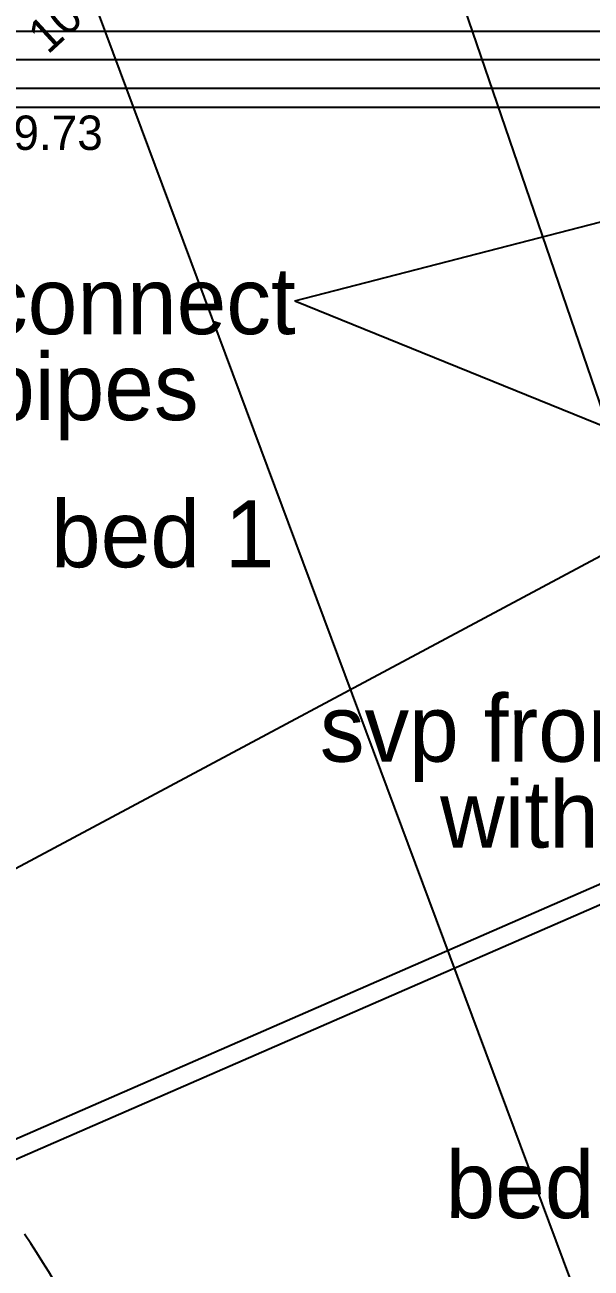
# Model space of a CAD drawing. Header units: millimetres. Extents: x -41320 to 62477, y -39180 to 41963.
# Drawn here: x 3268 to 6236, y -2504 to 4006 of the extents above; entities that cross this region are included whole.
import ezdxf

# ---------------------------------------------------------------- set-up
doc = ezdxf.new("R2010")
doc.units = ezdxf.units.MM
for name, color, linetype, true_color in [('1', 7, 'Continuous', 0xffffff), ('NEW_LGF_1', 7, 'Continuous', 0xffffff), ('SV_LAND_FORM_LEVELS', 7, 'Continuous', 0xffffff), ('SV_LEVELS_(SPOT)', 7, 'Continuous', 0xffffff)]:
    doc.layers.add(name, color=color, linetype=linetype, true_color=true_color)
doc.dimstyles.new('ISO-25', dxfattribs={"dimtxt": 2.5, "dimasz": 2.5, "dimexe": 1.25, "dimexo": 0.625, "dimtad": 1, "dimtxsty": 'Standard', "dimcen": 2.5, "dimadec": 0, "dimazin": 0, "dimtfac": 1, "dimtmove": 0, "dimatfit": 3, "dimfxl": 1, "dimarcsym": 0})

# ---------------------------------------------------------------- blocks, each defined once
blk = doc.blocks.new('F5427BA7')
at = {"layer": 'NEW_LGF_1', "color": 1, "linetype": 'Continuous', "ltscale": 100}
blk.add_line((34130.3, 21517.2), (37685.2, 22432.9), dxfattribs=at)
at = {"layer": 'NEW_LGF_1', "color": 15, "linetype": 'Continuous', "ltscale": 100}
for s, p in [('wastes to connect ', (30389, 21342.2)), ('to soil pipes', (31154.5, 20892.2)), ('bed 1', (32852.4, 20121.6)), ('svp from kitchen above', (34261.5, 19103.6)), ('with Dergo valve', (34891.9, 18653.6)), ('bed 3', (34920.1, 16713.5))]:
    blk.add_text(s, height=350, dxfattribs=at).set_placement(p)
blk = doc.blocks.new('C7063B81')
at = {"layer": 'NEW_LGF_1', "color": 2, "linetype": 'Continuous', "ltscale": 100}
for p, q in [((110.9, 1598.7), (194.7, 1653.3)), ((932.8, 85.9), (1024.2, 126.5))]:
    blk.add_line(p, q, dxfattribs=at)
for radius, start, end in [(11096, 23.67616, 33.35388), (11096, 23.67616, 33.35388), (10896, 33.08852, 33.35388), (10896, 33.08852, 33.35388), (10796, 33.08852, 33.35388), (10796, 33.08852, 33.35388), (10696, 23.67616, 33.35388), (10696, 23.67616, 33.35388), (10846, 23.94151, 33.08852), (10846, 23.94151, 33.08852), (10796, 23.67616, 23.94151), (10796, 23.67616, 23.94151), (10896, 23.67616, 23.94151), (10896, 23.67616, 23.94151)]:
    blk.add_arc((-8934.3, -4295.2), radius, start, end, dxfattribs=at)
at = {"layer": 'NEW_LGF_1', "color": 1, "linetype": 'Continuous', "ltscale": 100}
for radius in [10896, 10896, 10796, 10796]:
    blk.add_arc((-8934.3, -4295.2), radius, 23.94151, 33.08852, dxfattribs=at)
blk = doc.blocks.new('5204F6A2')
at = {"layer": 'NEW_LGF_1', "color": 4, "linetype": 'Continuous', "ltscale": 100}
for p, q in [((0, 12850), (6335, 12850)), ((5792.6, 12450), (407.8, 12450))]:
    blk.add_line(p, q, dxfattribs=at)
at = {"layer": 'NEW_LGF_1', "color": 2, "linetype": 'Continuous', "ltscale": 100}
for p, q in [((6335, 12700), (151.1, 12700)), ((6235, 12550), (304.3, 12550))]:
    blk.add_line(p, q, dxfattribs=at)
at = {"layer": 'NEW_LGF_1', "color": 3, "linetype": 'Continuous', "ltscale": 100}
for p, q in [((2257.4, 6950.7), (6583.6, 8835.9)), ((6622.3, 8743.7), (2316.3, 6867.3))]:
    blk.add_line(p, q, dxfattribs=at)
blk = doc.blocks.new('F2035AC3')
at = {"layer": '1', "color": 1, "linetype": 'Continuous', "ltscale": 100}
blk.add_line((0, 11653.9), (4459, 9845.8), dxfattribs=at)
blk = doc.blocks.new('49092CF5')
at = {"layer": 'NEW_LGF_1', "color": 9, "linetype": 'Continuous', "ltscale": 100}
blk.add_leader([(4289.7, 7294.7), (180, 19294.4)], dimstyle='ISO-25', override={"dimasz": 200}, dxfattribs=at)
blk = doc.blocks.new('EB99B36E')
at = {"layer": 'NEW_LGF_1', "color": 9, "linetype": 'Continuous', "ltscale": 100}
blk.add_leader([(6160.6, -180), (180, 15847.4)], dimstyle='ISO-25', override={"dimasz": 200}, dxfattribs=at)
blk = doc.blocks.new('B5121D4A')
at = {"layer": 'NEW_LGF_1', "color": 9, "linetype": 'Continuous', "ltscale": 100}
blk.add_leader([(9379.8, 10894.7), (18815.4, 15932.3)], dimstyle='ISO-25', override={"dimasz": 200}, dxfattribs=at)

msp = doc.modelspace()

# ---------------------------------------------------------------- block references
at = {"layer": '1'}
msp.add_blockref('F2035AC3', (4682.5, -9092.1), dxfattribs=at)
at = {"layer": 'NEW_LGF_1'}
for name, p in [('F5427BA7', (-29447.8, -18955.4)), ('EB99B36E', (376.7, -3481.6)), ('49092CF5', (4366.6, -12203.9)), ('B5121D4A', (-7385.8, -11959.4)), ('5204F6A2', (733.6, -8877.1)), ('C7063B81', (2931.9, -4131.6))]:
    msp.add_blockref(name, p, dxfattribs=at)

# ---------------------------------------------------------------- texts
at = {"layer": 'SV_LAND_FORM_LEVELS', "color": 1, "linetype": 'Continuous', "ltscale": 100}
msp.add_text('109.75', height=180, rotation=42.65587, dxfattribs=at).set_placement((3387.9, 3847.6))
at = {"layer": 'SV_LEVELS_(SPOT)', "color": 1, "linetype": 'Continuous', "ltscale": 100}
msp.add_text('109.73', height=180, dxfattribs=at).set_placement((2939.9, 3351.6))

doc.saveas('drawing.dxf')
